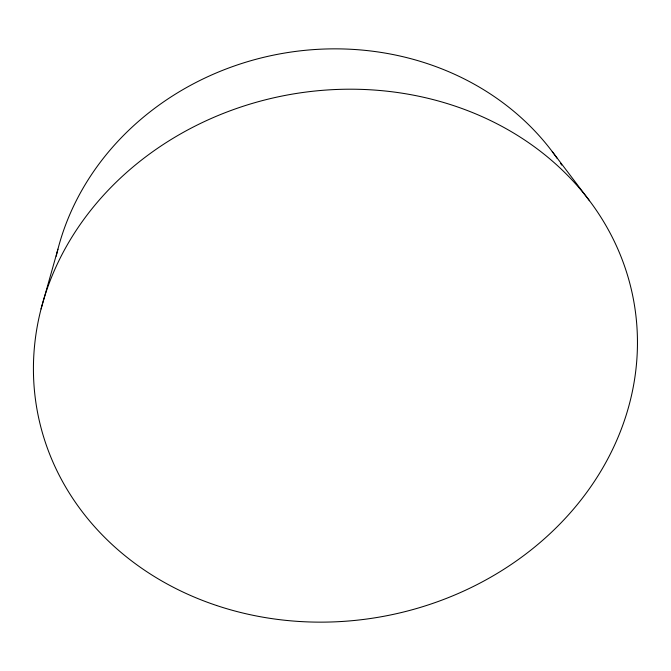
<?xml version="1.0" encoding="UTF-8"?>
<svg xmlns="http://www.w3.org/2000/svg" width="671" height="671" viewBox="0 0 671 671"><rect width="100%" height="100%" fill="white"/><g stroke="black" fill="none" stroke-linecap="round" stroke-linejoin="round"><path stroke-width="1.01" d="M41.065 308.962L57.924 249.201M552.241 151.587L589.515 200.763M56.23 256.196A274.506 246.542 -10.7 0 1 276.561 54.519A274.506 246.542 -10.7 0 1 557.089 158.264M560.553 163.363A274.506 246.542 -10.7 0 1 561.677 165.074M216.632 605.519A303.25 265.062 -10.7 0 0 635.311 310.975A303.25 265.062 -10.7 0 0 154.372 150.522A303.25 265.062 -10.7 0 0 216.632 605.519"/></g></svg>
